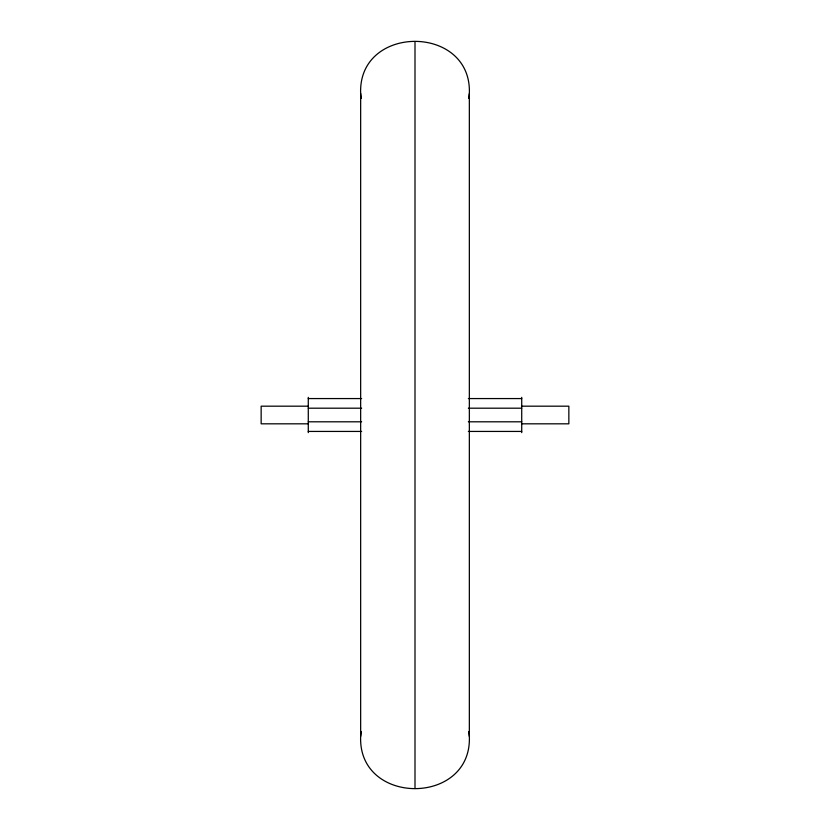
<?xml version="1.0" encoding="UTF-8"?>
<svg xmlns="http://www.w3.org/2000/svg" width="830" height="830" viewBox="0 0 830 830"><rect width="100%" height="100%" fill="white"/><g stroke="black" fill="none" stroke-linecap="round" stroke-linejoin="round"><path stroke-width="1.25" d="M360.656 93.603C357.855 23.966 472.146 23.966 469.344 93.603L469.344 736.397C472.146 806.034 357.855 806.034 360.656 736.397L360.656 93.603L361.372 98.272M360.656 736.397L361.372 731.728M468.628 98.272L469.344 93.603M308.283 398.566L361.641 398.566M468.359 398.566L521.717 398.566M308.283 406.181L261.149 406.181L261.149 423.819L308.283 423.819M521.717 406.181L568.851 406.181L568.851 423.819L521.717 423.819M308.283 408.194L361.641 408.194M468.359 408.194L521.717 408.194M308.283 421.806L361.641 421.806M468.359 421.806L521.717 421.806M308.283 431.434L361.641 431.434M468.359 431.434L521.717 431.434M468.628 731.728L469.344 736.397M521.717 397.363L521.717 432.638M415 41.5L415 788.5M308.283 397.363L308.283 432.638"/></g></svg>
